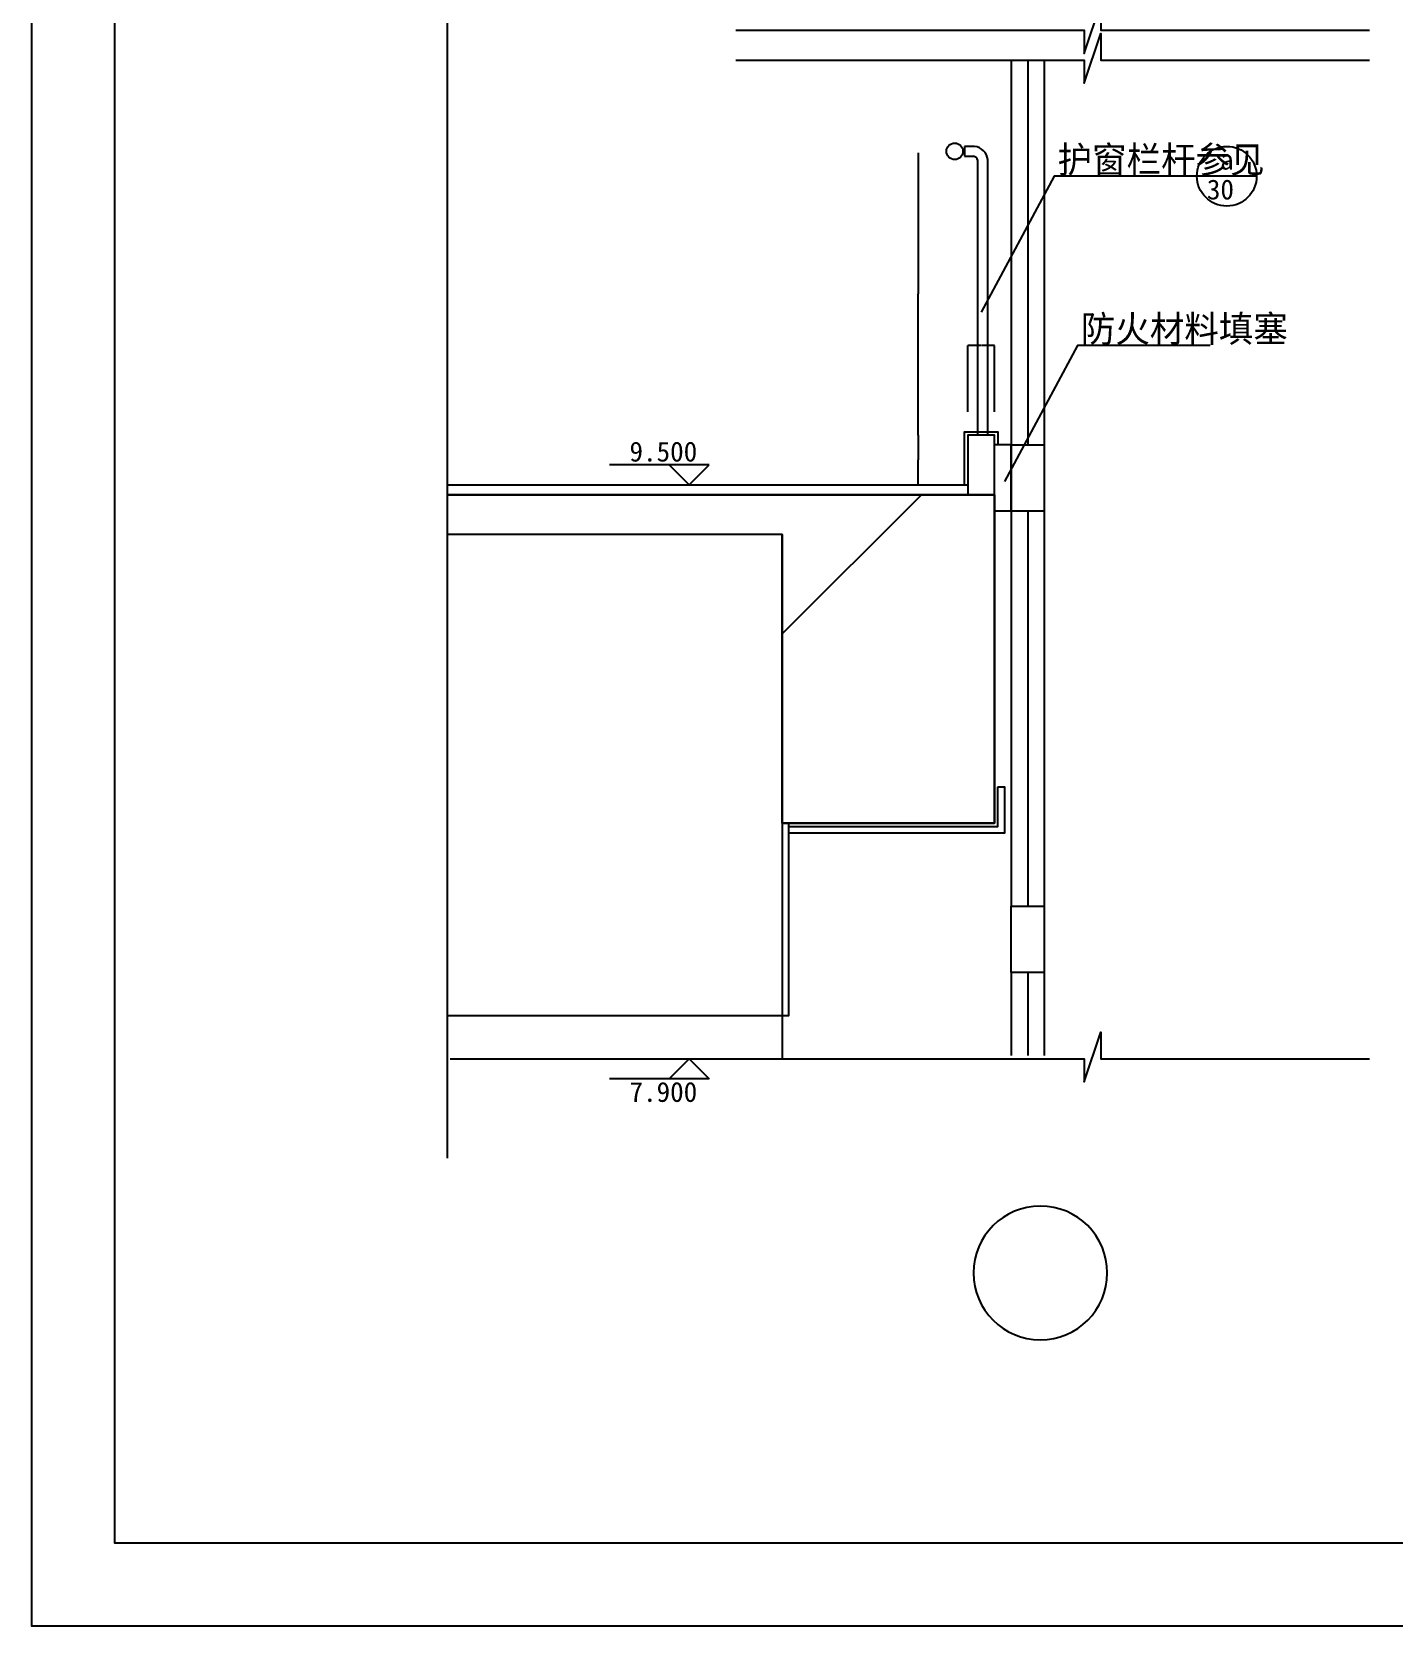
# Model space of a CAD drawing. Header units: metres. Extents: x 0 to 25594, y 0 to 38169.
# Drawn here: x 10429 to 14534, y 27660 to 32465 of the extents above; entities that cross this region are included whole.
import ezdxf

# ---------------------------------------------------------------- set-up
doc = ezdxf.new("R2010")
doc.units = ezdxf.units.M
for name, color, linetype in [('DIM', 126, 'Continuous'), ('DOOR', 4, 'Continuous'), ('HZ', 6, 'Continuous'), ('L', 65, 'Continuous'), ('PUB_TEXT', 7, 'Continuous'), ('TK', 143, 'Continuous'), ('WALL1', 7, 'Continuous')]:
    doc.layers.add(name, color=color, linetype=linetype)
doc.dimstyles.get("Standard").update_dxf_attribs({"dimtxt": 2.5, "dimasz": 2.5, "dimexe": 1.25, "dimexo": 0.625, "dimtad": 1, "dimcen": 2.5, "dimazin": 3, "dimtfac": 1, "dimtmove": 0, "dimatfit": 3})

# ---------------------------------------------------------------- blocks, each defined once
blk = doc.blocks.new('B')
at = {"layer": 'DIM'}
for p, q in [((0, 0), (-200, 200)), ((-200, 200), (800, 200)), ((0, 0), (200, 200))]:
    blk.add_line(p, q, dxfattribs=at)
blk = doc.blocks.new('_INDEX1')
blk.add_lwpolyline([(-0.5, 0, 1), (0.5, 0, 1)], format="xyb", close=True)
blk = doc.blocks.new('*D15')
for p, q in [((13100, 31250), (13100, 31175)), ((13099.75, 31175), (13099.5, 31175)), ((13100, 31100), (13100, 31175)), ((13100, 31175), (13100, 31175)), ((13100.25, 31175), (13100.5, 31175))]:
    blk.add_line(p, q)
at = {"layer": 'Defpoints'}
for p in [(13100, 31250), (13100, 31175), (13100, 31100)]:
    blk.add_point(p, dxfattribs=at)
at = {"layer": 'L', "insert": (13100, 31176.125), "char_height": 1, "attachment_point": 5}
blk.add_mtext('0', dxfattribs=at)
blk = doc.blocks.new('*D16')
for p, q in [((13100, 32100), (13100, 31675)), ((13099.75, 31675), (13099.5, 31675)), ((13100, 31250), (13100, 31675)), ((13100, 31675), (13100, 31675)), ((13100.25, 31675), (13100.5, 31675))]:
    blk.add_line(p, q)
at = {"layer": 'Defpoints'}
for p in [(13100, 32100), (13100, 31675), (13100, 31250)]:
    blk.add_point(p, dxfattribs=at)
at = {"layer": 'L', "insert": (13100, 31676.125), "char_height": 1, "attachment_point": 5}
blk.add_mtext('0', dxfattribs=at)
blk = doc.blocks.new('*D17')
for p, q in [((13289, 31520), (13249.75, 31520)), ((13250, 31320), (13250, 31520)), ((13330.25, 31520), (13291, 31520)), ((13330, 31320), (13330, 31520))]:
    blk.add_line(p, q)
at = {"layer": 'Defpoints'}
for p in [(13330, 31520), (13250, 31320), (13330, 31320)]:
    blk.add_point(p, dxfattribs=at)
at = {"layer": 'L', "insert": (13290, 31520), "char_height": 1, "attachment_point": 5}
blk.add_mtext('80', dxfattribs=at)

msp = doc.modelspace()

# ---------------------------------------------------------------- hatches: boundary and pattern name
at = {"layer": 'DOOR'}
h = msp.add_hatch(dxfattribs=at)
h.set_pattern_fill('AR-CONC', scale=40)
h.paths.add_polyline_path([(13330, 31070), (11680, 31070), (11680, 30950), (12690, 30950), (12690, 30080), (12710, 30080), (13330, 30080)])
h.paths.add_polyline_path([(13250, 31070), (13330, 31070), (13330, 31250), (13250, 31250)])
h = msp.add_hatch(dxfattribs=at)
h.set_pattern_fill('ANSI31', scale=1000)
h.paths.add_polyline_path([(11680, 31070), (11680, 30950), (12690, 30950), (12690, 30080), (12710, 30080), (13330, 30080), (13330, 31070)])

# ---------------------------------------------------------------- linework, layer by layer
at = {"layer": 'DIM'}
msp.add_lwpolyline([(11680, 31070), (13330, 31070), (13330, 30080), (12690, 30080), (12690, 30950), (11680, 30950)], dxfattribs=at)
at = {"layer": 'HZ'}
for points in [[(14120, 32030), (13510, 32030), (13290, 31620)], [(13980, 31520), (13580, 31520), (13360, 31110)]]:
    msp.add_lwpolyline(points, dxfattribs=at)
at = {"layer": 'L'}
for p, q in [((13380, 32380), (13380, 29830)), ((13430, 32380), (13430, 31220)), ((13480, 32380), (13480, 29830)), ((13270, 32120), (13240, 32120)), ((13240, 32120), (13240, 32090)), ((13240, 32090), (13270, 32090)), ((13380, 31220), (13330, 31220)), ((11680, 31100), (13250, 31100)), ((13380, 31020), (13330, 31020)), ((13430, 31020), (13430, 29830)), ((13380, 29630), (13380, 29380)), ((13430, 29630), (13430, 29380)), ((13480, 29630), (13480, 29380)), ((11680, 29500), (12710, 29500)), ((12690, 29500), (12690, 29370))]:
    msp.add_line(p, q, dxfattribs=at)
for points in [[(11680, 35720), (11680, 32780), (11770, 32780), (11620, 32720), (11680, 32720), (11680, 29070)], [(12550, 32470), (13600, 32470), (13600, 32400), (13650, 32550), (13650, 32470), (14460, 32470)], [(12550, 32380), (13600, 32380), (13600, 32310), (13650, 32460), (13650, 32380), (14460, 32380)], [(13240, 31100), (13240, 31260), (13340, 31260), (13340, 31220)], [(11690, 29370), (13600, 29370), (13600, 29300), (13650, 29450), (13650, 29370), (14460, 29370)]]:
    msp.add_lwpolyline(points, dxfattribs=at)
for points in [[(13310, 31250), (13310, 32080, 0.34), (13270, 32120)], [(13280, 31250), (13280, 32077.69, 0.32), (13266.34, 32090.22)]]:
    msp.add_lwpolyline(points, format="xyb", dxfattribs=at)
for points in [[(13380, 31220), (13480, 31220), (13480, 31020), (13380, 31020)], [(13340, 30190), (13360, 30190), (13360, 30050), (12710, 30050), (12710, 30070), (13340, 30070)], [(12710, 30080), (12690, 30080), (12690, 29500), (12710, 29500)], [(13380, 29830), (13480, 29830), (13480, 29630), (13380, 29630)]]:
    msp.add_lwpolyline(points, close=True, dxfattribs=at)
for centre, radius in [((13210, 32105), 25), ((14030, 32030), 90)]:
    msp.add_circle(centre, radius, dxfattribs=at)
at = {"layer": 'TK'}
msp.add_lwpolyline([(10429, 38010), (17854, 38010), (17854, 27660), (10429, 27660)], close=True, dxfattribs=at)
msp.add_lwpolyline([(17604, 37385), (17604, 27910), (10679, 27910), (10679, 37385), (17604, 37385)], dxfattribs=at)
at = {"layer": 'WALL1'}
for p, q in [((12690, 30950), (12690, 30080)), ((12690, 30080), (13330, 30080))]:
    msp.add_line(p, q, dxfattribs=at)
for points in [[(13330, 31070), (13330, 31250), (13250, 31250), (13250, 31070)], [(13330, 30080), (13330, 31070), (11680, 31070)], [(12690, 30950), (11680, 30950)]]:
    msp.add_lwpolyline(points, dxfattribs=at)

# ---------------------------------------------------------------- block references
at = {"layer": 'L', "xscale": -0.3, "yscale": 0.3, "zscale": 0.3}
msp.add_blockref('B', (12410, 31100), dxfattribs=at)
at = {"layer": 'L', "xscale": 0.3, "yscale": 0.3, "zscale": 0.3, "rotation": 180}
msp.add_blockref('B', (12410, 29370), dxfattribs=at)
at = {"layer": 'PUB_TEXT', "xscale": 403.2, "yscale": 403.2, "zscale": 403.2}
msp.add_blockref('_INDEX1', (13468.34, 28724.55), dxfattribs=at)

# ---------------------------------------------------------------- texts
at = {"layer": 'HZ'}
for s, p in [('护窗栏杆参见', (13520, 32040.2)), ('防火材料填塞', (13590, 31530.2))]:
    msp.add_text(s, height=80, dxfattribs=at).set_placement(p)
at = {"layer": 'L'}
for s, p in [('a', (14010, 32050)), ('30', (13970, 31960)), ('9.500', (12230, 31170)), ('7.900', (12230, 29240))]:
    msp.add_text(s, height=60, dxfattribs=at).set_placement(p)

# ---------------------------------------------------------------- dimensions: what is measured, and where the dimension line sits
for base, p1, p2, picture, middle in [((13100, 31675), (13100, 31250), (13100, 32100), '*D16', (13100, 31676.125)), ((13330, 31520), (13330, 31320), (13250, 31320), '*D17', (13290, 31520)), ((13100, 31175), (13100, 31100), (13100, 31250), '*D15', (13100, 31176.125))]:
    dim = msp.add_linear_dim(base=base, p1=p1, p2=p2, dimstyle='Standard', dxfattribs=at)
    dim.commit()
    dim.dimension.update_dxf_attribs({"geometry": picture, "text_midpoint": middle})

doc.saveas('drawing.dxf')
